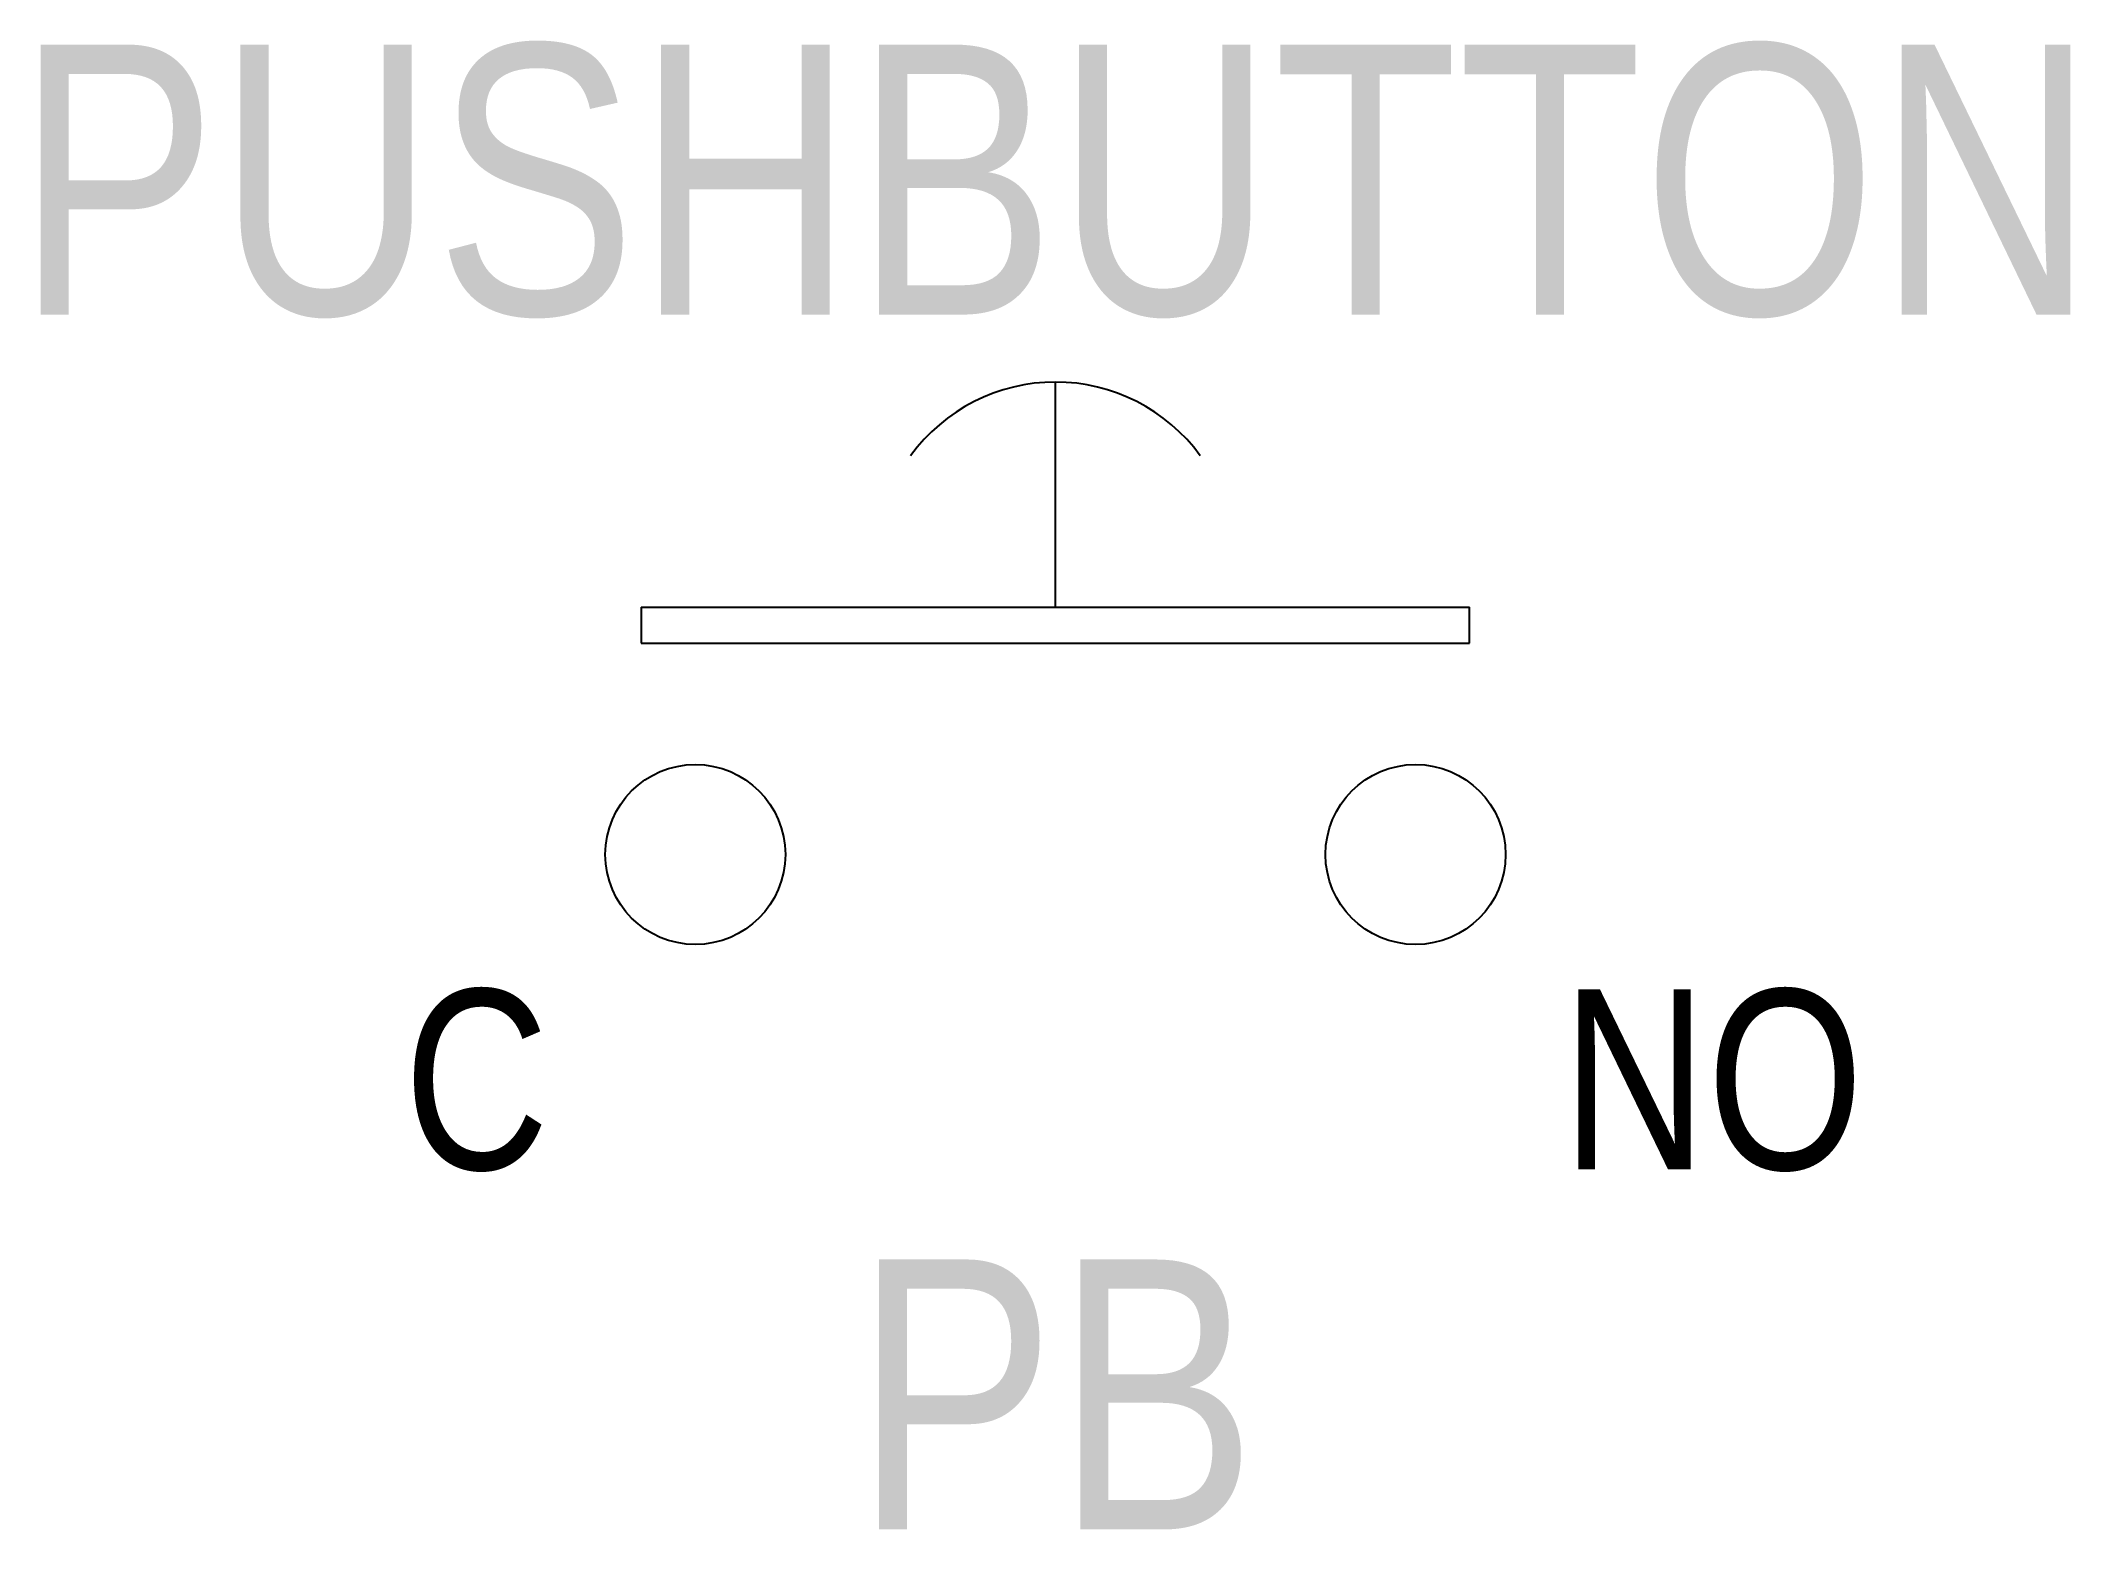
# Model space of a CAD drawing. Header units: inches. Extents: x -2.25 to 2.25, y -1.5 to 1.81.
import ezdxf
from ezdxf.enums import TextEntityAlignment as Align

# ---------------------------------------------------------------- set-up
doc = ezdxf.new("R2010")
doc.units = ezdxf.units.IN
doc.header["$MEASUREMENT"] = 0
doc.linetypes.add('HIDDEN2', pattern=[0.1875, 0.125, -0.0625])
for name, color, linetype in [('DESCCHILD', 20, 'Continuous'), ('FIELD', 7, 'HIDDEN2'), ('SYMB', 4, 'Continuous'), ('TAGS', 51, 'Continuous'), ('TEXT', 3, 'Continuous')]:
    doc.layers.add(name, color=color, linetype=linetype)
doc.styles.add('ARIEL', font='arial.ttf', dxfattribs={"width": 0.8, "height": 0.2})

# ---------------------------------------------------------------- blocks, each defined once
blk = doc.blocks.new('PUSHBUTTON NO')
at = {"layer": 'SYMB'}
for p, q in [((0, 0.1375), (0, 0.2625)), ((-0.23, 0.1375), (-0.23, 0.1175)), ((-0.23, 0.1375), (0.23, 0.1375)), ((0.23, 0.1175), (0.23, 0.1375)), ((-0.23, 0.1175), (0.23, 0.1175))]:
    blk.add_line(p, q, dxfattribs=at)
for centre in [(-0.2, 0), (0.2, 0)]:
    blk.add_circle(centre, 0.05, dxfattribs=at)
blk.add_arc((0, 0.163), 0.0995, 36.0491, 143.9509, dxfattribs=at)
at = {"layer": 'DESCCHILD', "style": 'ARIEL', "width": 0.8}
blk.add_attdef('DESC1', text='', height=0.15, dxfattribs=at).set_placement((0, 0.5), align=Align.BOTTOM_CENTER)
blk.add_attdef('DESC2', text='', height=0.15, dxfattribs=at).set_placement((0, 0.375), align=Align.MIDDLE_CENTER)
at = {"layer": 'TAGS', "style": 'ARIEL', "width": 0.8}
blk.add_attdef('TAG', text='', height=0.15, dxfattribs=at).set_placement((0, -0.375), align=Align.CENTER)
at = {"layer": 'TEXT', "style": 'ARIEL', "width": 0.8}
blk.add_attdef('TERM01', text='', height=0.1, dxfattribs=at).set_placement((-0.2812, -0.125), align=Align.MIDDLE_RIGHT)
blk.add_attdef('TERM02', text='', height=0.1, dxfattribs=at).set_placement((0.2812, -0.125), align=Align.MIDDLE_LEFT)

msp = doc.modelspace()

# ---------------------------------------------------------------- block references
at = {"layer": 'FIELD', "xscale": 4, "yscale": 4, "zscale": 4}
msp.add_blockref('PUSHBUTTON NO', (0, 0), dxfattribs=at).add_auto_attribs({'TAG': 'PB', 'DESC2': 'PUSHBUTTON', 'TERM01': 'C', 'TERM02': 'NO'})

doc.saveas('drawing.dxf')
